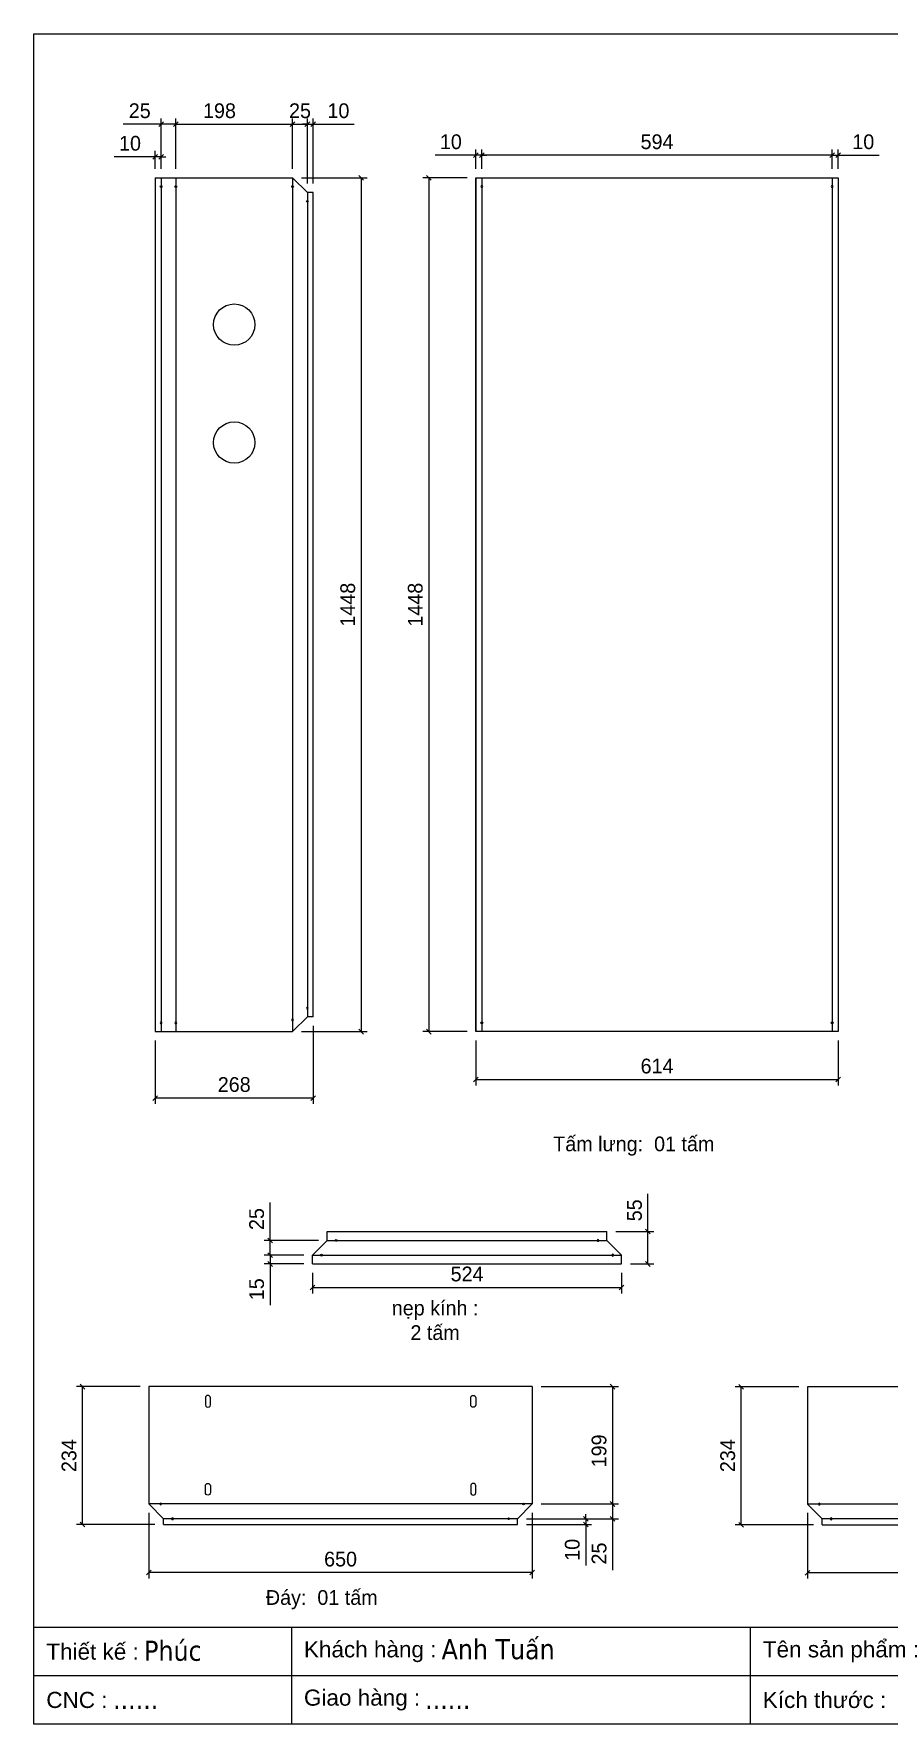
# Model space of a CAD drawing. Header units: millimetres. Extents: x 0 to 4054, y 0 to 2866.
# Drawn here: x 0 to 1450, y 0 to 2866 of the extents above; entities that cross this region are included whole.
import ezdxf
from ezdxf.enums import TextEntityAlignment as Align

# ---------------------------------------------------------------- set-up
doc = ezdxf.new("R2010")
doc.units = ezdxf.units.MM
doc.layers.add('CNC', color=7, linetype='Continuous')
doc.layers.add('DIM', color=253, linetype='Continuous')
doc.styles.add('Arial', font='arial.ttf')
doc.styles.add('Tahoma (Input Text)', font='tahoma.ttf')
doc.dimstyles.new('Dim-25', dxfattribs={"dimtxt": 25, "dimasz": 8, "dimexe": 10, "dimexo": 15, "dimgap": 10, "dimtad": 1, "dimdec": 0, "dimtxsty": 'Standard', "dimblk": 'OBLIQUE', "dimcen": 10, "dimclrd": 5, "dimclre": 5, "dimclrt": 3, "dimazin": 3, "dimtfac": 1, "dimtdec": 0, "dimtmove": 0, "dimatfit": 3, "dimldrblk": 'OBLIQUE', "dimlwd": 9, "dimlwe": 9})

# ---------------------------------------------------------------- blocks, each defined once
blk = doc.blocks.new('f3daunguoc')
at = {"layer": 'CNC', "color": 2, "lineweight": -3}
blk.add_circle((0, 0), 1.5, dxfattribs=at)
blk = doc.blocks.new('*D7')
at = {"color": 0, "linetype": 'ByBlock', "lineweight": -2}
for p, q in [((1349.7, 2656.5), (1357.7, 2664.5)), ((1367.7, 2664.5), (1359.7, 2656.5))]:
    blk.add_line(p, q, dxfattribs=at)
at = {"layer": 'Defpoints', "color": 0, "transparency": 16777216}
for p in [(1363.7, 2660.5), (1353.7, 2622.4), (1363.7, 2622.4)]:
    blk.add_point(p, dxfattribs=at)
at = {"layer": 'DIM', "color": 5, "lineweight": 9, "transparency": 16777216}
for p, q in [((1353.7, 2637.4), (1353.7, 2670.5)), ((1363.7, 2637.4), (1363.7, 2670.5)), ((1353.7, 2660.5), (1345.7, 2660.5)), ((1353.7, 2660.5), (1363.7, 2660.5)), ((1363.7, 2660.5), (1433.1, 2660.5))]:
    blk.add_line(p, q, dxfattribs=at)
at = {"layer": 'DIM', "color": 3, "transparency": 16777216, "insert": (1406.4, 2683.3), "char_height": 25, "attachment_point": 5}
blk.add_mtext('10', dxfattribs=at)
blk = doc.blocks.new('_Oblique')
at = {"color": 0, "linetype": 'ByBlock', "lineweight": -2}
blk.add_line((-0.5, -0.5), (0.5, 0.5), dxfattribs=at)
blk = doc.blocks.new('*D8')
at = {"color": 0, "linetype": 'ByBlock', "lineweight": -2}
for p, q in [((763.7, 2664.5), (755.7, 2656.5)), ((1349.7, 2656.5), (1357.7, 2664.5))]:
    blk.add_line(p, q, dxfattribs=at)
at = {"layer": 'Defpoints', "color": 0, "transparency": 16777216}
for p in [(759.7, 2660.5), (759.7, 2622.4), (1353.7, 2622.4)]:
    blk.add_point(p, dxfattribs=at)
at = {"layer": 'DIM', "color": 5, "lineweight": 9, "transparency": 16777216}
for p, q in [((759.7, 2637.4), (759.7, 2670.5)), ((1353.7, 2637.4), (1353.7, 2670.5)), ((1353.7, 2660.5), (759.7, 2660.5))]:
    blk.add_line(p, q, dxfattribs=at)
at = {"layer": 'DIM', "color": 3, "transparency": 16777216, "insert": (1056.7, 2683.3), "char_height": 25, "attachment_point": 5}
blk.add_mtext('594', dxfattribs=at)
blk = doc.blocks.new('*D9')
at = {"color": 0, "linetype": 'ByBlock', "lineweight": -2}
for p, q in [((745.7, 2656.5), (753.7, 2664.5)), ((763.7, 2664.5), (755.7, 2656.5))]:
    blk.add_line(p, q, dxfattribs=at)
at = {"layer": 'Defpoints', "color": 0, "transparency": 16777216}
for p in [(749.7, 2660.5), (749.7, 2622.4), (759.7, 2622.4)]:
    blk.add_point(p, dxfattribs=at)
at = {"layer": 'DIM', "color": 5, "lineweight": 9, "transparency": 16777216}
for p, q in [((749.7, 2637.4), (749.7, 2670.5)), ((759.7, 2637.4), (759.7, 2670.5)), ((749.7, 2660.5), (680.4, 2660.5)), ((759.7, 2660.5), (749.7, 2660.5)), ((759.7, 2660.5), (767.7, 2660.5))]:
    blk.add_line(p, q, dxfattribs=at)
at = {"layer": 'DIM', "color": 3, "transparency": 16777216, "insert": (707.1, 2683.3), "char_height": 25, "attachment_point": 5}
blk.add_mtext('10', dxfattribs=at)
blk = doc.blocks.new('*D10')
at = {"color": 0, "linetype": 'ByBlock', "lineweight": -2}
for p, q in [((673.6, 2618.4), (665.6, 2626.4)), ((665.6, 1178.4), (673.6, 1170.4))]:
    blk.add_line(p, q, dxfattribs=at)
at = {"layer": 'Defpoints', "color": 0, "transparency": 16777216}
for p in [(749.7, 2622.4), (669.6, 1174.4), (749.7, 1174.4)]:
    blk.add_point(p, dxfattribs=at)
at = {"layer": 'DIM', "color": 5, "lineweight": 9, "transparency": 16777216}
for p, q in [((734.7, 2622.4), (659.6, 2622.4)), ((669.6, 2622.4), (669.6, 1174.4)), ((734.7, 1174.4), (659.6, 1174.4))]:
    blk.add_line(p, q, dxfattribs=at)
at = {"layer": 'DIM', "color": 3, "transparency": 16777216, "insert": (646.9, 1898.4), "char_height": 25, "attachment_point": 5, "rotation": 90}
blk.add_mtext('1448', dxfattribs=at)
blk = doc.blocks.new('*D11')
at = {"color": 0, "linetype": 'ByBlock', "lineweight": -2}
for p, q in [((244.8, 2717.1), (236.8, 2709.1)), ((434.8, 2709.1), (442.8, 2717.1))]:
    blk.add_line(p, q, dxfattribs=at)
at = {"layer": 'Defpoints', "color": 0, "transparency": 16777216}
for p in [(438.8, 2713.1), (240.8, 2622.4), (438.8, 2622.4)]:
    blk.add_point(p, dxfattribs=at)
at = {"layer": 'DIM', "color": 5, "lineweight": 9, "transparency": 16777216}
for p, q in [((240.8, 2637.4), (240.8, 2723.1)), ((240.8, 2713.1), (438.8, 2713.1)), ((438.8, 2637.4), (438.8, 2723.1))]:
    blk.add_line(p, q, dxfattribs=at)
at = {"layer": 'DIM', "color": 3, "transparency": 16777216, "insert": (314.8, 2735.9), "char_height": 25, "attachment_point": 5}
blk.add_mtext('198', dxfattribs=at)
blk = doc.blocks.new('*D12')
at = {"color": 0, "linetype": 'ByBlock', "lineweight": -2}
for p, q in [((442.8, 2717.1), (434.8, 2709.1)), ((459.8, 2709.1), (467.8, 2717.1))]:
    blk.add_line(p, q, dxfattribs=at)
at = {"layer": 'Defpoints', "color": 0, "transparency": 16777216}
for p in [(463.8, 2713.1), (438.8, 2622.4), (463.8, 2597.4)]:
    blk.add_point(p, dxfattribs=at)
at = {"layer": 'DIM', "color": 5, "lineweight": 9, "transparency": 16777216}
for p, q in [((438.8, 2637.4), (438.8, 2723.1)), ((438.8, 2713.1), (463.8, 2713.1)), ((463.8, 2612.4), (463.8, 2723.1))]:
    blk.add_line(p, q, dxfattribs=at)
at = {"layer": 'DIM', "color": 3, "transparency": 16777216, "insert": (451.3, 2735.9), "char_height": 25, "attachment_point": 5}
blk.add_mtext('25', dxfattribs=at)
blk = doc.blocks.new('*D13')
at = {"color": 0, "linetype": 'ByBlock', "lineweight": -2}
for p, q in [((459.8, 2709.1), (467.8, 2717.1)), ((477.8, 2717.1), (469.8, 2709.1))]:
    blk.add_line(p, q, dxfattribs=at)
at = {"layer": 'Defpoints', "color": 0, "transparency": 16777216}
for p in [(473.8, 2713.1), (463.8, 2597.4), (473.8, 2597.4)]:
    blk.add_point(p, dxfattribs=at)
at = {"layer": 'DIM', "color": 5, "lineweight": 9, "transparency": 16777216}
for p, q in [((463.8, 2713.1), (455.8, 2713.1)), ((463.8, 2612.4), (463.8, 2723.1)), ((463.8, 2713.1), (473.8, 2713.1)), ((473.8, 2612.4), (473.8, 2723.1)), ((473.8, 2713.1), (543.1, 2713.1))]:
    blk.add_line(p, q, dxfattribs=at)
at = {"layer": 'DIM', "color": 3, "transparency": 16777216, "insert": (516.5, 2735.9), "char_height": 25, "attachment_point": 5}
blk.add_mtext('10', dxfattribs=at)
blk = doc.blocks.new('*D14')
at = {"color": 0, "linetype": 'ByBlock', "lineweight": -2}
for p, q in [((559.1, 2618.4), (551.1, 2626.4)), ((551.1, 1178.4), (559.1, 1170.4))]:
    blk.add_line(p, q, dxfattribs=at)
at = {"layer": 'Defpoints', "color": 0, "transparency": 16777216}
for p in [(438.8, 2622.4), (438.8, 1174.4), (555.1, 1174.4)]:
    blk.add_point(p, dxfattribs=at)
at = {"layer": 'DIM', "color": 5, "lineweight": 9, "transparency": 16777216}
for p, q in [((453.8, 2622.4), (565.1, 2622.4)), ((555.1, 2622.4), (555.1, 1174.4)), ((453.8, 1174.4), (565.1, 1174.4))]:
    blk.add_line(p, q, dxfattribs=at)
at = {"layer": 'DIM', "color": 3, "transparency": 16777216, "insert": (532.4, 1898.4), "char_height": 25, "attachment_point": 5, "rotation": 90}
blk.add_mtext('1448', dxfattribs=at)
blk = doc.blocks.new('*D15')
at = {"color": 0, "linetype": 'ByBlock', "lineweight": -2}
for p, q in [((209.8, 1065.8), (201.8, 1057.8)), ((469.8, 1057.8), (477.8, 1065.8))]:
    blk.add_line(p, q, dxfattribs=at)
at = {"layer": 'Defpoints', "color": 0, "transparency": 16777216}
for p in [(473.8, 1199.4), (205.8, 1174.4), (205.8, 1061.8)]:
    blk.add_point(p, dxfattribs=at)
at = {"layer": 'DIM', "color": 5, "lineweight": 9, "transparency": 16777216}
for p, q in [((473.8, 1184.4), (473.8, 1051.8)), ((205.8, 1159.4), (205.8, 1051.8)), ((473.8, 1061.8), (205.8, 1061.8))]:
    blk.add_line(p, q, dxfattribs=at)
at = {"layer": 'DIM', "color": 3, "transparency": 16777216, "insert": (339.8, 1084.6), "char_height": 25, "attachment_point": 5}
blk.add_mtext('268', dxfattribs=at)
blk = doc.blocks.new('*D16')
at = {"color": 0, "linetype": 'ByBlock', "lineweight": -2}
for p, q in [((219.8, 2717.1), (211.8, 2709.1)), ((236.8, 2709.1), (244.8, 2717.1))]:
    blk.add_line(p, q, dxfattribs=at)
at = {"layer": 'Defpoints', "color": 0, "transparency": 16777216}
for p in [(215.8, 2713.1), (215.8, 2622.4), (240.8, 2622.4)]:
    blk.add_point(p, dxfattribs=at)
at = {"layer": 'DIM', "color": 5, "lineweight": 9, "transparency": 16777216}
for p, q in [((215.8, 2713.1), (151.3, 2713.1)), ((215.8, 2637.4), (215.8, 2723.1)), ((240.8, 2713.1), (215.8, 2713.1)), ((240.8, 2637.4), (240.8, 2723.1))]:
    blk.add_line(p, q, dxfattribs=at)
at = {"layer": 'DIM', "color": 3, "transparency": 16777216, "insert": (179.6, 2735.9), "char_height": 25, "attachment_point": 5}
blk.add_mtext('25', dxfattribs=at)
blk = doc.blocks.new('*D17')
at = {"color": 0, "linetype": 'ByBlock', "lineweight": -2}
for p, q in [((753.7, 1097.1), (745.7, 1089.1)), ((1359.7, 1089.1), (1367.7, 1097.1))]:
    blk.add_line(p, q, dxfattribs=at)
at = {"layer": 'Defpoints', "color": 0, "transparency": 16777216}
for p in [(749.7, 1174.4), (1363.7, 1174.4), (1363.7, 1093.1)]:
    blk.add_point(p, dxfattribs=at)
at = {"layer": 'DIM', "color": 5, "lineweight": 9, "transparency": 16777216}
for p, q in [((749.7, 1159.4), (749.7, 1083.1)), ((1363.7, 1159.4), (1363.7, 1083.1)), ((749.7, 1093.1), (1363.7, 1093.1))]:
    blk.add_line(p, q, dxfattribs=at)
at = {"layer": 'DIM', "color": 3, "transparency": 16777216, "insert": (1056.7, 1115.9), "char_height": 25, "attachment_point": 5}
blk.add_mtext('614', dxfattribs=at)
blk = doc.blocks.new('*D18')
at = {"color": 0, "linetype": 'ByBlock', "lineweight": -2}
for p, q in [((985.2, 568.4), (977.2, 576.4)), ((977.2, 377.4), (985.2, 369.4))]:
    blk.add_line(p, q, dxfattribs=at)
at = {"layer": 'Defpoints', "color": 0, "transparency": 16777216}
for p in [(845.1, 572.4), (845.1, 373.4), (981.2, 373.4)]:
    blk.add_point(p, dxfattribs=at)
at = {"layer": 'DIM', "color": 5, "lineweight": 9, "transparency": 16777216}
for p, q in [((860.1, 572.4), (991.2, 572.4)), ((981.2, 572.4), (981.2, 373.4)), ((860.1, 373.4), (991.2, 373.4))]:
    blk.add_line(p, q, dxfattribs=at)
at = {"layer": 'DIM', "color": 3, "transparency": 16777216, "insert": (958.5, 463.4), "char_height": 25, "attachment_point": 5, "rotation": 90}
blk.add_mtext('199', dxfattribs=at)
blk = doc.blocks.new('*D19')
at = {"color": 0, "linetype": 'ByBlock', "lineweight": -2}
for p, q in [((985.2, 369.4), (977.2, 377.4)), ((977.2, 352.4), (985.2, 344.4))]:
    blk.add_line(p, q, dxfattribs=at)
at = {"layer": 'Defpoints', "color": 0, "transparency": 16777216}
for p in [(845.1, 373.4), (820.1, 348.4), (981.2, 348.4)]:
    blk.add_point(p, dxfattribs=at)
at = {"layer": 'DIM', "color": 5, "lineweight": 9, "transparency": 16777216}
for p, q in [((860.1, 373.4), (991.2, 373.4)), ((981.2, 373.4), (981.2, 348.4)), ((835.1, 348.4), (991.2, 348.4)), ((981.2, 348.4), (981.2, 261.2))]:
    blk.add_line(p, q, dxfattribs=at)
at = {"layer": 'DIM', "color": 3, "transparency": 16777216, "insert": (958.5, 289.4), "char_height": 25, "attachment_point": 5, "rotation": 90}
blk.add_mtext('25', dxfattribs=at)
blk = doc.blocks.new('*D20')
at = {"color": 0, "linetype": 'ByBlock', "lineweight": -2}
for p, q in [((931.8, 352.4), (939.8, 344.4)), ((939.8, 334.4), (931.8, 342.4))]:
    blk.add_line(p, q, dxfattribs=at)
at = {"layer": 'Defpoints', "color": 0, "transparency": 16777216}
for p in [(820.1, 348.4), (820.1, 338.4), (935.8, 338.4)]:
    blk.add_point(p, dxfattribs=at)
at = {"layer": 'DIM', "color": 5, "lineweight": 9, "transparency": 16777216}
for p, q in [((835.1, 348.4), (945.8, 348.4)), ((935.8, 348.4), (935.8, 356.4)), ((935.8, 348.4), (935.8, 338.4)), ((835.1, 338.4), (945.8, 338.4)), ((935.8, 338.4), (935.8, 269))]:
    blk.add_line(p, q, dxfattribs=at)
at = {"layer": 'DIM', "color": 3, "transparency": 16777216, "insert": (913.1, 295.7), "char_height": 25, "attachment_point": 5, "rotation": 90}
blk.add_mtext('10', dxfattribs=at)
blk = doc.blocks.new('*D21')
at = {"color": 0, "linetype": 'ByBlock', "lineweight": -2}
for p, q in [((199.1, 261), (191.1, 253)), ((841.1, 253), (849.1, 261))]:
    blk.add_line(p, q, dxfattribs=at)
at = {"layer": 'Defpoints', "color": 0, "transparency": 16777216}
for p in [(195.1, 373.4), (845.1, 373.4), (195.1, 257)]:
    blk.add_point(p, dxfattribs=at)
at = {"layer": 'DIM', "color": 5, "lineweight": 9, "transparency": 16777216}
for p, q in [((195.1, 358.4), (195.1, 247)), ((845.1, 358.4), (845.1, 247)), ((845.1, 257), (195.1, 257))]:
    blk.add_line(p, q, dxfattribs=at)
at = {"layer": 'DIM', "color": 3, "transparency": 16777216, "insert": (520.1, 279.8), "char_height": 25, "attachment_point": 5}
blk.add_mtext('650', dxfattribs=at)
blk = doc.blocks.new('*D22')
at = {"color": 0, "linetype": 'ByBlock', "lineweight": -2}
for p, q in [((86.5, 568.4), (78.5, 576.4)), ((78.5, 342.4), (86.5, 334.4))]:
    blk.add_line(p, q, dxfattribs=at)
at = {"layer": 'Defpoints', "color": 0, "transparency": 16777216}
for p in [(82.5, 572.4), (195.1, 572.4), (220.1, 338.4)]:
    blk.add_point(p, dxfattribs=at)
at = {"layer": 'DIM', "color": 5, "lineweight": 9, "transparency": 16777216}
for p, q in [((180.1, 572.4), (72.5, 572.4)), ((82.5, 338.4), (82.5, 572.4)), ((205.1, 338.4), (72.5, 338.4))]:
    blk.add_line(p, q, dxfattribs=at)
at = {"layer": 'DIM', "color": 3, "transparency": 16777216, "insert": (59.8, 455.4), "char_height": 25, "attachment_point": 5, "rotation": 90}
blk.add_mtext('234', dxfattribs=at)
blk = doc.blocks.new('ovan8.5x20')
at = {"layer": 'CNC', "color": 2, "lineweight": -3}
for p, q in [((5.7, 4.2), (-5.8, 4.2)), ((-5.8, -4.2), (5.7, -4.2))]:
    blk.add_line(p, q, dxfattribs=at)
for centre, start, end in [((-5.8, 0), 90, 270), ((5.7, 0), 270, 90)]:
    blk.add_arc(centre, 4.25, start, end, dxfattribs=at)
blk = doc.blocks.new('*D61')
at = {"color": 0, "linetype": 'ByBlock', "lineweight": -2}
for p, q in [((1315.9, 260.9), (1307.9, 252.9)), ((1957.9, 252.9), (1965.9, 260.9))]:
    blk.add_line(p, q, dxfattribs=at)
at = {"layer": 'Defpoints', "color": 0, "transparency": 16777216}
for p in [(1311.9, 373.3), (1961.9, 373.3), (1311.9, 256.9)]:
    blk.add_point(p, dxfattribs=at)
at = {"layer": 'DIM', "color": 5, "lineweight": 9, "transparency": 16777216}
for p, q in [((1311.9, 358.3), (1311.9, 246.9)), ((1961.9, 358.3), (1961.9, 246.9)), ((1961.9, 256.9), (1311.9, 256.9))]:
    blk.add_line(p, q, dxfattribs=at)
at = {"layer": 'DIM', "color": 3, "transparency": 16777216, "insert": (1636.9, 279.7), "char_height": 25, "attachment_point": 5}
blk.add_mtext('650', dxfattribs=at)
blk = doc.blocks.new('*D62')
at = {"color": 0, "linetype": 'ByBlock', "lineweight": -2}
for p, q in [((1203.4, 568.3), (1195.4, 576.3)), ((1195.4, 342.3), (1203.4, 334.3))]:
    blk.add_line(p, q, dxfattribs=at)
at = {"layer": 'Defpoints', "color": 0, "transparency": 16777216}
for p in [(1199.4, 572.3), (1311.9, 572.3), (1336.9, 338.3)]:
    blk.add_point(p, dxfattribs=at)
at = {"layer": 'DIM', "color": 5, "lineweight": 9, "transparency": 16777216}
for p, q in [((1296.9, 572.3), (1189.4, 572.3)), ((1199.4, 338.3), (1199.4, 572.3)), ((1321.9, 338.3), (1189.4, 338.3))]:
    blk.add_line(p, q, dxfattribs=at)
at = {"layer": 'DIM', "color": 3, "transparency": 16777216, "insert": (1176.6, 455.3), "char_height": 25, "attachment_point": 5, "rotation": 90}
blk.add_mtext('234', dxfattribs=at)
blk = doc.blocks.new('*D73')
at = {"color": 0, "linetype": 'ByBlock', "lineweight": -2}
for p, q in [((404.7, 816.4), (396.7, 824.4)), ((396.7, 799.4), (404.7, 791.4))]:
    blk.add_line(p, q, dxfattribs=at)
at = {"layer": 'Defpoints', "color": 0, "transparency": 16777216}
for p in [(400.7, 820.4), (497.6, 820.4), (472.6, 795.4)]:
    blk.add_point(p, dxfattribs=at)
at = {"layer": 'DIM', "color": 5, "lineweight": 9, "transparency": 16777216}
for p, q in [((400.7, 820.4), (400.7, 884.8)), ((482.6, 820.4), (390.7, 820.4)), ((400.7, 795.4), (400.7, 820.4)), ((457.6, 795.4), (390.7, 795.4))]:
    blk.add_line(p, q, dxfattribs=at)
at = {"layer": 'DIM', "color": 3, "transparency": 16777216, "insert": (377.9, 856.6), "char_height": 25, "attachment_point": 5, "rotation": 90}
blk.add_mtext('25', dxfattribs=at)
blk = doc.blocks.new('*D74')
at = {"color": 0, "linetype": 'ByBlock', "lineweight": -2}
for p, q in [((396.7, 799.4), (404.7, 791.4)), ((404.7, 776.4), (396.7, 784.4))]:
    blk.add_line(p, q, dxfattribs=at)
at = {"layer": 'Defpoints', "color": 0, "transparency": 16777216}
for p in [(400.7, 780.4), (472.6, 795.4), (472.6, 780.4)]:
    blk.add_point(p, dxfattribs=at)
at = {"layer": 'DIM', "color": 5, "lineweight": 9, "transparency": 16777216}
for p, q in [((400.7, 795.4), (400.7, 803.4)), ((457.6, 795.4), (390.7, 795.4)), ((457.6, 780.4), (390.7, 780.4)), ((400.7, 795.4), (400.7, 780.4)), ((400.7, 780.4), (400.7, 710.7))]:
    blk.add_line(p, q, dxfattribs=at)
at = {"layer": 'DIM', "color": 3, "transparency": 16777216, "insert": (377.9, 737.6), "char_height": 25, "attachment_point": 5, "rotation": 90}
blk.add_mtext('15', dxfattribs=at)
blk = doc.blocks.new('*D75')
at = {"color": 0, "linetype": 'ByBlock', "lineweight": -2}
for p, q in [((476.6, 744.5), (468.6, 736.5)), ((992.6, 736.5), (1000.6, 744.5))]:
    blk.add_line(p, q, dxfattribs=at)
at = {"layer": 'Defpoints', "color": 0, "transparency": 16777216}
for p in [(472.6, 780.4), (996.6, 780.4), (996.6, 740.5)]:
    blk.add_point(p, dxfattribs=at)
at = {"layer": 'DIM', "color": 5, "lineweight": 9, "transparency": 16777216}
for p, q in [((472.6, 765.4), (472.6, 730.5)), ((996.6, 765.4), (996.6, 730.5)), ((472.6, 740.5), (996.6, 740.5))]:
    blk.add_line(p, q, dxfattribs=at)
at = {"layer": 'DIM', "color": 3, "transparency": 16777216, "insert": (734.6, 763.3), "char_height": 25, "attachment_point": 5}
blk.add_mtext('524', dxfattribs=at)
blk = doc.blocks.new('*D76')
at = {"color": 0, "linetype": 'ByBlock', "lineweight": -2}
for p, q in [((1045.3, 831.4), (1037.3, 839.4)), ((1037.3, 784.4), (1045.3, 776.4))]:
    blk.add_line(p, q, dxfattribs=at)
at = {"layer": 'Defpoints', "color": 0, "transparency": 16777216}
for p in [(971.6, 835.4), (1041.3, 835.4), (996.6, 780.4)]:
    blk.add_point(p, dxfattribs=at)
at = {"layer": 'DIM', "color": 5, "lineweight": 9, "transparency": 16777216}
for p, q in [((1041.3, 835.4), (1041.3, 899.4)), ((986.6, 835.4), (1051.3, 835.4)), ((1041.3, 780.4), (1041.3, 835.4)), ((1011.6, 780.4), (1051.3, 780.4))]:
    blk.add_line(p, q, dxfattribs=at)
at = {"layer": 'DIM', "color": 3, "transparency": 16777216, "insert": (1018.6, 871.4), "char_height": 25, "attachment_point": 5, "rotation": 90}
blk.add_mtext('55', dxfattribs=at)
blk = doc.blocks.new('khungtenAsean2')
at = {"color": 7}
for p, q in [((2970, -1980), (0, -1980)), ((320, -1980), (320, -2100)), ((890, -1980), (890, -2100)), ((2020, -2040), (0, -2040))]:
    blk.add_line(p, q, dxfattribs=at)
blk.add_lwpolyline([(0, 0), (2970, 0), (2970, -2100), (0, -2100)], close=True, dxfattribs=at)
at = {"color": 2, "char_height": 20, "width": 917.634, "attachment_point": 4, "style": 'Arial'}
for s, insert in [('  Tên sản phẩm :', (890, -2010)), ('  Thiết kế :', (0, -2010)), ('  Khách hàng :', (320, -2010)), ('  Giao hàng :', (320, -2070)), ('  CNC :', (0, -2070)), ('  Kích thước :', (890, -2070))]:
    blk.add_mtext(s, dxfattribs=dict(at, insert=insert))
at = {"color": 1, "style": 'Tahoma (Input Text)', "flags": 8}
for tag, p in [('#03', (506.6, -2019.3)), ('#01', (137.1, -2021.3)), ('#05', (1106.6, -2021.3)), ('#07', (1834.7, -2021.3)), ('#09', (2146.7, -2021.3)), ('#02', (98.5, -2081.3)), ('#04', (486.1, -2081.3)), ('#06', (1065.3, -2081.3)), ('#08', (1817.4, -2081.3)), ('#10', (2146.7, -2081.3))]:
    blk.add_attdef(tag, p, '', height=25, dxfattribs=at)
blk.add_attdef('#11', text='', height=25, dxfattribs=at).set_placement((2915, -2067.3), align=Align.CENTER)
blk = doc.blocks.new('*D77')
at = {"color": 0, "linetype": 'ByBlock', "lineweight": -2}
for p, q in [((201.8, 2653.9), (209.8, 2661.9)), ((219.8, 2661.9), (211.8, 2653.9))]:
    blk.add_line(p, q, dxfattribs=at)
at = {"layer": 'Defpoints', "color": 0, "transparency": 16777216}
for p in [(205.8, 2657.9), (205.8, 2622.4), (215.8, 2622.4)]:
    blk.add_point(p, dxfattribs=at)
at = {"layer": 'DIM', "color": 5, "lineweight": 9, "transparency": 16777216}
for p, q in [((205.8, 2637.4), (205.8, 2667.9)), ((215.8, 2637.4), (215.8, 2667.9)), ((205.8, 2657.9), (136.4, 2657.9)), ((215.8, 2657.9), (205.8, 2657.9)), ((215.8, 2657.9), (223.8, 2657.9))]:
    blk.add_line(p, q, dxfattribs=at)
at = {"layer": 'DIM', "color": 3, "transparency": 16777216, "insert": (163.1, 2680.7), "char_height": 25, "attachment_point": 5}
blk.add_mtext('10', dxfattribs=at)

msp = doc.modelspace()

# ---------------------------------------------------------------- linework, layer by layer
at = {"color": 7}
for p, q in [((205.8, 2622.4), (205.8, 1174.4)), ((215.8, 2622.4), (215.8, 1174.4)), ((240.8, 2622.4), (240.8, 1174.4)), ((438.8, 2622.4), (438.8, 1174.4)), ((463.8, 2597.4), (438.8, 2622.4)), ((749.7, 2622.4), (749.7, 1174.4)), ((759.7, 2622.4), (759.7, 1174.4)), ((1353.7, 2622.4), (1353.7, 1174.4)), ((1363.7, 2622.4), (1363.7, 1174.4)), ((463.8, 2597.4), (463.8, 1199.4)), ((463.8, 1199.4), (438.8, 1174.4)), ((497.6, 820.4), (497.6, 835.4)), ((971.6, 820.4), (971.6, 835.4)), ((497.6, 820.4), (472.6, 795.4)), ((996.6, 795.4), (971.6, 820.4)), ((472.6, 780.4), (472.6, 795.4)), ((996.6, 780.4), (996.6, 795.4)), ((845.1, 572.4), (195.1, 572.4)), ((1961.9, 572.3), (1311.9, 572.3)), ((845.1, 373.4), (195.1, 373.4)), ((220.1, 348.4), (195.1, 373.4)), ((820.1, 348.4), (845.1, 373.4)), ((1961.9, 373.3), (1311.9, 373.3)), ((1336.9, 348.3), (1311.9, 373.3)), ((820.1, 348.4), (220.1, 348.4)), ((1936.9, 348.3), (1336.9, 348.3))]:
    msp.add_line(p, q, dxfattribs=at)
for p, q in [((205.8, 2622.4), (438.8, 2622.4)), ((473.8, 1199.4), (463.8, 1199.4)), ((220.1, 338.4), (220.1, 348.4)), ((1336.9, 338.3), (1336.9, 348.3))]:
    msp.add_line(p, q)
msp.add_lwpolyline([(749.7, 2622.4), (1363.7, 2622.4), (1363.7, 1174.4), (749.7, 1174.4)], close=True)
for points in [[(473.8, 1199.4), (473.8, 2597.4), (463.8, 2597.4)], [(205.8, 1174.4), (438.8, 1174.4)], [(497.6, 835.4), (971.6, 835.4)], [(497.6, 820.4), (971.6, 820.4)], [(472.6, 795.4), (996.6, 795.4)], [(472.6, 780.4), (996.6, 780.4)], [(195.1, 572.4), (195.1, 373.4)], [(845.1, 572.4), (845.1, 373.4)], [(1311.9, 572.3), (1311.9, 373.3)], [(220.1, 338.4), (820.1, 338.4), (820.1, 348.4)], [(1336.9, 338.3), (1936.9, 338.3), (1936.9, 348.3)]]:
    msp.add_lwpolyline(points, dxfattribs=at)
at = {"color": 2}
for centre in [(339.8, 2373.4), (339.8, 2173.4)]:
    msp.add_circle(centre, 35, dxfattribs=at)

# ---------------------------------------------------------------- block references
at = {"color": 7}
ref = msp.add_blockref('khungtenAsean2', (0, 2866.5), dxfattribs=dict(at, xscale=1.364999999805149, yscale=1.364999999805149, zscale=1.364999999805149))
ref.add_attrib('#04', '......', (663.5, 25.6), dxfattribs={"color": 1, "height": 34.12, "style": 'Tahoma (Input Text)'})
ref.add_attrib('#03', 'Anh Tuấn', (691.5, 110.2), dxfattribs={"color": 1, "height": 34.12, "style": 'Tahoma (Input Text)'})
ref.add_attrib('#02', '......', (134.4, 25.6), dxfattribs={"color": 1, "height": 34.12, "style": 'Tahoma (Input Text)'})
ref.add_attrib('#01', 'Phúc', (187.1, 107.5), dxfattribs={"color": 1, "height": 34.12, "style": 'Tahoma (Input Text)'})
at = {"lineweight": -3}
for p, rotation in [((215.8, 2607.4), 180), ((240.8, 2607.4), 180), ((438.8, 2607.4), 180), ((463.8, 2582.4), 180), ((512.6, 820.4), 270), ((487.6, 795.4), 270), ((830.1, 373.4), 90), ((805.1, 348.4), 90)]:
    msp.add_blockref('f3daunguoc', p, dxfattribs=dict(at, rotation=rotation))
at = {"lineweight": -3, "xscale": -1}
for p, rotation in [((759.7, 2607.4), 180), ((1353.7, 2607.4), 180), ((956.6, 820.4), 90), ((981.6, 795.4), 90), ((215.1, 373.4), 270), ((1331.9, 373.3), 270), ((235.1, 348.4), 270), ((1351.9, 348.3), 270)]:
    msp.add_blockref('f3daunguoc', p, dxfattribs=dict(at, rotation=rotation))
for p in [(463.8, 1214.4), (215.8, 1189.4), (240.8, 1189.4), (438.8, 1194.4)]:
    msp.add_blockref('f3daunguoc', p, dxfattribs=at)
at = {"lineweight": -3}
for p in [(759.7, 1189.4), (1353.7, 1189.4)]:
    msp.add_blockref('f3daunguoc', p, dxfattribs=at)
at = {"layer": 'CNC', "lineweight": -3}
for p, rotation in [((295.1, 547.4), 270), ((745.1, 398.4), 90)]:
    msp.add_blockref('ovan8.5x20', p, dxfattribs=dict(at, rotation=rotation))
at = {"layer": 'CNC', "lineweight": -3, "xscale": -1}
for p, rotation in [((745.1, 547.4), 90), ((295.1, 398.4), 270)]:
    msp.add_blockref('ovan8.5x20', p, dxfattribs=dict(at, rotation=rotation))

# ---------------------------------------------------------------- texts
at = {"color": 2, "char_height": 25, "attachment_point": 5}
for s, insert, width in [('Tấm lưng:  01 tấm', (1017.3, 980.3), 774), ('nẹp kính :\\P2 tấm', (680.4, 684.7), 775), ('Đáy:  01 tấm', (488.2, 211.1), 774)]:
    msp.add_mtext(s, dxfattribs=dict(at, insert=insert, width=width))

# ---------------------------------------------------------------- dimensions: what is measured, and where the dimension line sits
at = {"layer": 'DIM'}
for base, p1, p2, angle, picture, middle in [((215.8, 2713.1), (240.8, 2622.4), (215.8, 2622.4), 180, '*D16', (179.6, 2735.9)), ((669.6, 1174.4), (749.7, 2622.4), (749.7, 1174.4), 90, '*D10', (646.9, 1898.4))]:
    dim = msp.add_linear_dim(base=base, p1=p1, p2=p2, angle=angle, dimstyle='Dim-25', dxfattribs=at)
    dim.commit()
    dim.dimension.update_dxf_attribs({"geometry": picture, "text_midpoint": middle})
at = {"layer": 'DIM', "color": 7}
for base, p1, p2, picture, middle in [((438.8, 2713.1), (240.8, 2622.4), (438.8, 2622.4), '*D11', (314.8, 2713.1)), ((463.8, 2713.1), (438.8, 2622.4), (463.8, 2597.4), '*D12', (451.3, 2713.1))]:
    dim = msp.add_linear_dim(base=base, p1=p1, p2=p2, dimstyle='Dim-25', dxfattribs=at)
    dim.commit()
    dim.dimension.update_dxf_attribs({"geometry": picture, "text_midpoint": middle, "dimtype": 160})
for base, p1, p2, picture, middle in [((473.8, 2713.1), (463.8, 2597.4), (473.8, 2597.4), '*D13', (516.5, 2735.9)), ((205.8, 2657.9), (215.8, 2622.4), (205.8, 2622.4), '*D77', (163.1, 2680.7)), ((195.1, 257), (845.1, 373.4), (195.1, 373.4), '*D21', (520.1, 279.8)), ((1311.9, 256.9), (1961.9, 373.3), (1311.9, 373.3), '*D61', (1636.9, 279.7))]:
    dim = msp.add_linear_dim(base=base, p1=p1, p2=p2, dimstyle='Dim-25', dxfattribs=at)
    dim.commit()
    dim.dimension.update_dxf_attribs({"geometry": picture, "text_midpoint": middle})
at = {"layer": 'DIM'}
for base, p1, p2, picture, middle in [((749.7, 2660.5), (759.7, 2622.4), (749.7, 2622.4), '*D9', (707.1, 2683.3)), ((759.7, 2660.5), (1353.7, 2622.4), (759.7, 2622.4), '*D8', (1056.7, 2683.3)), ((1363.7, 2660.5), (1353.7, 2622.4), (1363.7, 2622.4), '*D7', (1406.4, 2683.3)), ((1363.7, 1093.1), (749.7, 1174.4), (1363.7, 1174.4), '*D17', (1056.7, 1115.9))]:
    dim = msp.add_linear_dim(base=base, p1=p1, p2=p2, dimstyle='Dim-25', dxfattribs=at)
    dim.commit()
    dim.dimension.update_dxf_attribs({"geometry": picture, "text_midpoint": middle})
at = {"layer": 'DIM', "color": 7}
for base, p1, p2, angle, picture, middle in [((555.1, 1174.4), (438.8, 2622.4), (438.8, 1174.4), 90, '*D14', (532.4, 1898.4)), ((205.8, 1061.8), (473.8, 1199.4), (205.8, 1174.4), 180, '*D15', (339.8, 1084.6)), ((1041.3, 835.4), (996.6, 780.4), (971.6, 835.4), 90, '*D76', (1018.6, 871.4)), ((400.7, 820.4), (472.6, 795.4), (497.6, 820.4), 90, '*D73', (377.9, 856.6)), ((400.7, 780.4), (472.6, 795.4), (472.6, 780.4), 90, '*D74', (377.9, 737.6)), ((996.6, 740.5), (472.6, 780.4), (996.6, 780.4), 180, '*D75', (734.6, 763.3)), ((82.5, 572.4), (220.1, 338.4), (195.1, 572.4), 90, '*D22', (59.8, 455.4)), ((1199.4, 572.3), (1336.9, 338.3), (1311.9, 572.3), 90, '*D62', (1176.6, 455.3)), ((935.8, 338.4), (820.1, 348.4), (820.1, 338.4), 270, '*D20', (913.1, 295.7))]:
    dim = msp.add_linear_dim(base=base, p1=p1, p2=p2, angle=angle, dimstyle='Dim-25', dxfattribs=at)
    dim.commit()
    dim.dimension.update_dxf_attribs({"geometry": picture, "text_midpoint": middle})
for base, p1, p2, picture, middle in [((981.2, 373.4), (845.1, 572.4), (845.1, 373.4), '*D18', (981.2, 463.4)), ((981.2, 348.4), (845.1, 373.4), (820.1, 348.4), '*D19', (981.2, 289.4))]:
    dim = msp.add_linear_dim(base=base, p1=p1, p2=p2, angle=270, dimstyle='Dim-25', dxfattribs=at)
    dim.commit()
    dim.dimension.update_dxf_attribs({"geometry": picture, "text_midpoint": middle, "dimtype": 160})

doc.saveas('drawing.dxf')
